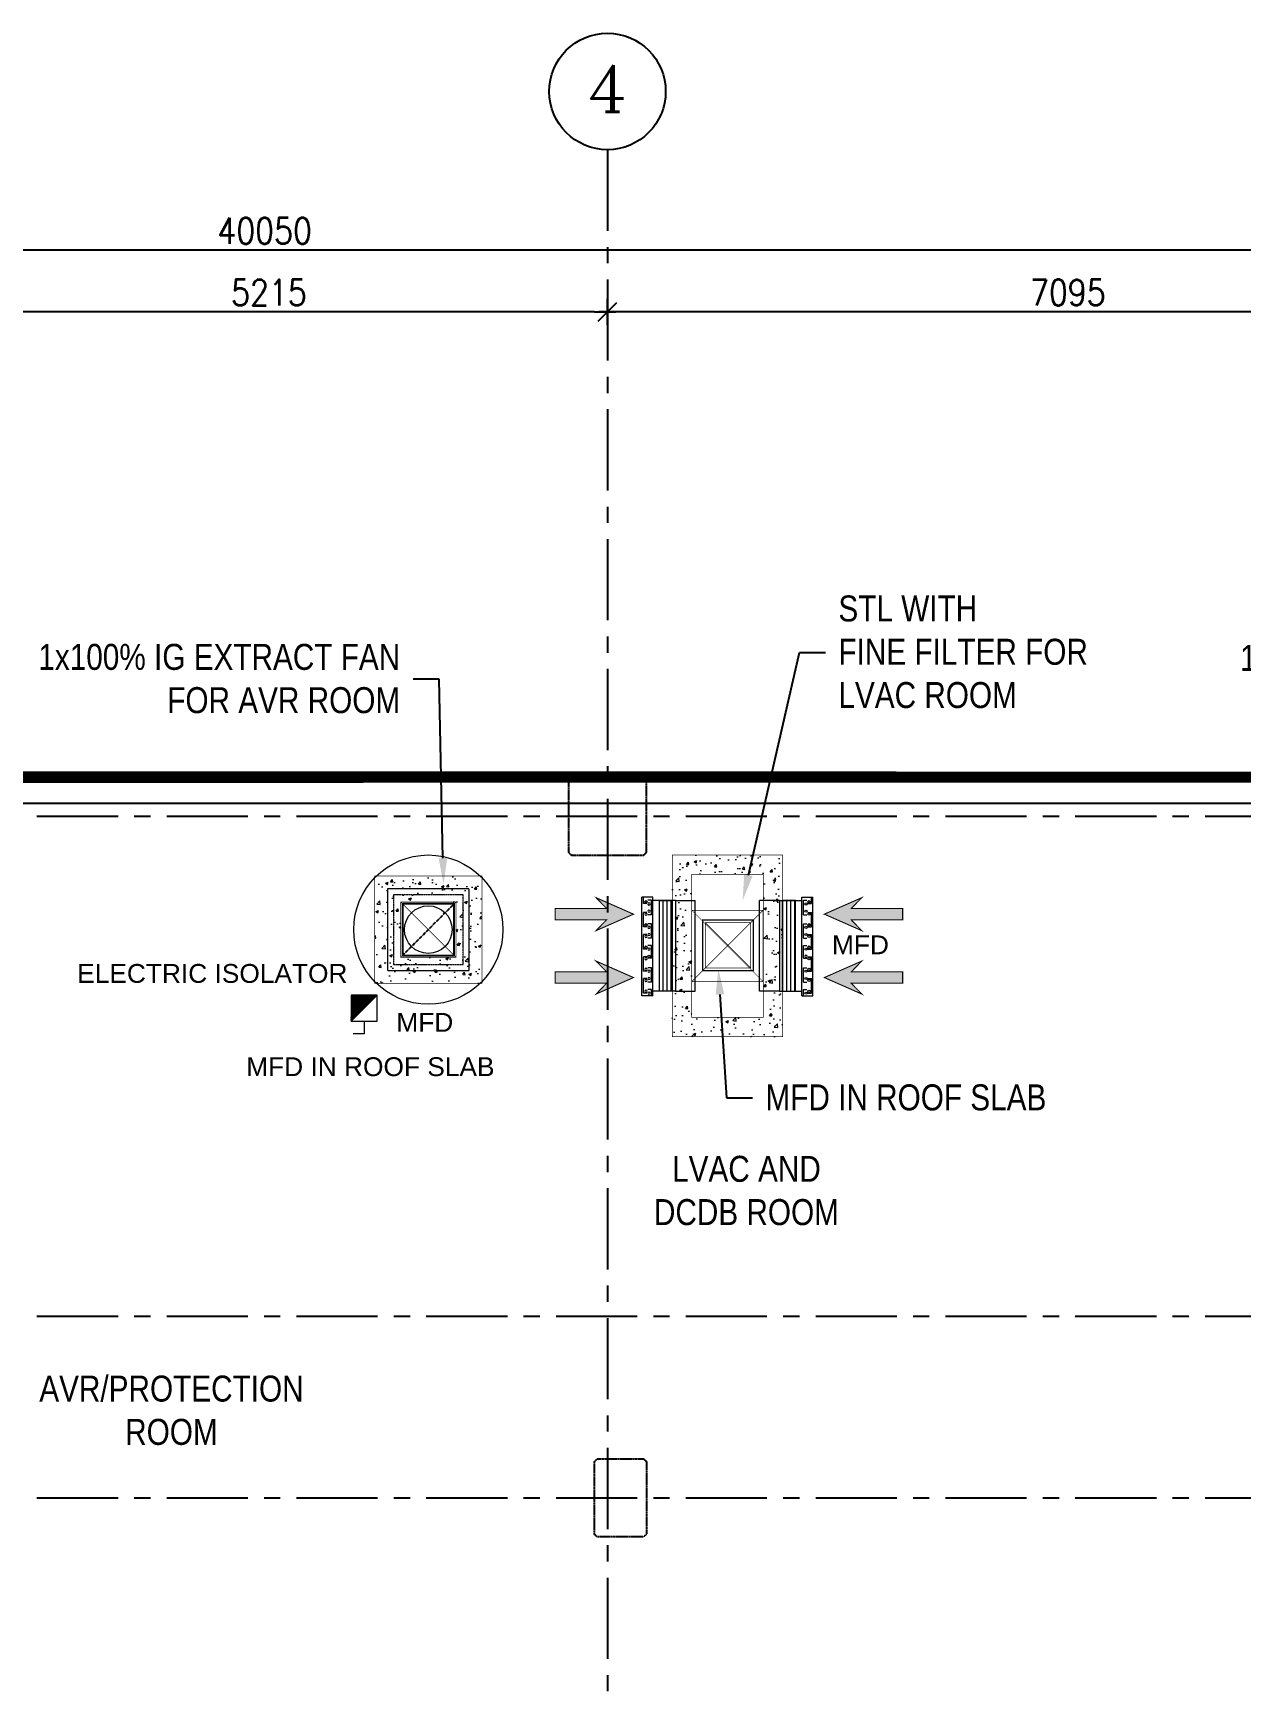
# Model space of a CAD drawing. Header units: metres. Extents: x 841183 to 1048542, y 259326 to 317714.
# Drawn here: x 1015506 to 1024810, y 304923 to 317714 of the extents above; entities that cross this region are included whole.
import ezdxf
from ezdxf import colors
from ezdxf.entities.mleader import LeaderData, LeaderLine
from ezdxf.enums import TextEntityAlignment as Align
from ezdxf.math import Vec2, Vec3

# ---------------------------------------------------------------- set-up
doc = ezdxf.new("R2010")
doc.units = ezdxf.units.M
doc.header["$PDMODE"] = 34
for name, pattern in [('( Hidden )', [0.375, 0.25, -0.125]), ('1', [0, 0, 0]), ('CENTRE', [2, 1.25, -0.25, 0.25, -0.25]), ('HIDDEN', [0.375, 0.25, -0.125]), ('HIDDEN2', [0.1875, 0.125, -0.0625]), ('VILLA AXIS$0$CENTER', [2, 1.25, -0.25, 0.25, -0.25])]:
    doc.linetypes.add(name, pattern=pattern)
for name, color, linetype, lineweight in [('0_ ISOLATOR', 142, 'Continuous', 0), ('0_ARROW', 20, 'Continuous', 0), ('0_FA DUCT', 130, 'Continuous', 0), ('0_FOUNDATION', 7, 'Continuous', 0), ('0_HVAC EQUIPMENT', 142, 'Continuous', 0), ('0_HVAC-OPENING', 126, 'Continuous', 0), ('0_SANDTRAP LOUVER', 252, '1', 0)]:
    doc.layers.add(name, color=color, linetype=linetype, lineweight=lineweight)
for name, color, linetype in [('0_EXTRACT AIR DUCT', 236, 'Continuous'), ('0_HVAC TEXT', 7, 'Continuous'), ('A-AXIS LINE', 253, 'Continuous'), ('A-TEXT', 252, 'Continuous'), ('A-WALL-1', 252, 'Continuous'), ('F-PLOT LIMITS - Zoom', 1, 'Continuous'), ('G-COL', 252, 'Continuous')]:
    doc.layers.add(name, color=color, linetype=linetype)
for name, color, linetype, transparency in [('A-AXIS DIMENSION', 252, 'Continuous', 0.6), ('A-AXIS MARKER', 253, 'Continuous', 0.6), ('A-AXIS TEXT', 252, 'Continuous', 0.6), ('A-REFLECT DOWN', 252, 'Continuous', 0.6)]:
    doc.layers.add(name, color=color, linetype=linetype, transparency=transparency)
doc.styles.add('AIRAL', font='arial.ttf', dxfattribs={"height": 6.14})
doc.styles.add('romans', font='romans.shx', dxfattribs={"width": 0.85})
doc.styles.get("Standard").update_dxf_attribs({"font": 'ARIALN.TTF'})
doc.styles.add('VILLA AXIS$0$U SHAPE AXIS$0$AXES$0$COMP', font='complex')
doc.dimstyles.new('DIM-100', dxfattribs={"dimtxt": 200, "dimasz": 100, "dimexe": 50, "dimexo": 75, "dimgap": 50, "dimtad": 1, "dimdec": 0, "dimrnd": 5, "dimzin": 9, "dimdsep": 46, "dimtxsty": 'romans', "dimblk1": 'D-oblique', "dimblk2": 'D-oblique', "dimsah": 1, "dimcen": 100, "dimdle": 100, "dimclrd": 256, "dimclre": 256, "dimclrt": 131, "dimadec": 0, "dimazin": 0, "dimtfac": 1, "dimtdec": 0, "dimtofl": 0, "dimtmove": 2, "dimatfit": 3, "dimldrblk": 'OBLIQUE', "dimfxl": 100, "dimfxlon": 1, "dimtfillclr": 256, "dimtolj": 1, "dimtzin": 0, "dimarcsym": 0})
pattern_1 = [(90, (1107830.28, 259809.91), (-31.75, 0), [])]

# ---------------------------------------------------------------- blocks, each defined once
blk = doc.blocks.new('GEF-01 AVR PROTECTION')
at = {"layer": '0_HVAC EQUIPMENT', "color": 7, "linetype": '( Hidden )', "ltscale": 5}
blk.add_lwpolyline([(-315, -315), (315, -315), (315, 315), (-315, 315)], close=True, dxfattribs=at)
at = {"layer": '0_HVAC EQUIPMENT', "color": 7, "linetype": 'CENTRE', "ltscale": 0.75}
blk.add_lwpolyline([(-267.5, -267.5), (267.5, -267.5), (267.5, 267.5), (-267.5, 267.5)], close=True, dxfattribs=at)
at = {"layer": '0_HVAC EQUIPMENT'}
for radius in [575, 183.5]:
    blk.add_circle((0, 0), radius, dxfattribs=at)
blk = doc.blocks.new('0_ISOLATOR')
at = {"layer": '0_ ISOLATOR'}
h = blk.add_hatch(dxfattribs=at)
h.set_pattern_fill('ANSI31')
h.set_pattern_definition([(45, (0, 0), (-0.08838835, 0.08838835), [])])
h.paths.add_polyline_path([(-100, 100), (100, -100), (100, 100)])
at = {"layer": '0_ ISOLATOR', "color": 7}
for p, q in [((-198, 0), (-198, 83)), ((-100, 0), (-198, 0)), ((-100, 100), (100, -100))]:
    blk.add_line(p, q, dxfattribs=at)
blk.add_lwpolyline([(-100, -100), (100, -100), (100, 100), (-100, 100)], close=True, dxfattribs=at)
blk = doc.blocks.new('SAND TRAP LOUVER 700 X 350')
at = {"layer": '0_SANDTRAP LOUVER', "color": 7}
for p, q in [((-173, 375), (-258, 375)), ((-258, 3), (-258, 375)), ((-173, 3), (-173, 375)), ((0, 350), (-173, 350)), ((-123, -350), (-123, 350)), ((0, 350), (0, -350)), ((-258, -386), (-258, 3)), ((-173, -386), (-173, 3)), ((-123, -350), (-173, -350)), ((0, -350), (-123, -350)), ((-173, -386), (-258, -386))]:
    blk.add_line(p, q, dxfattribs=at)
at = {"layer": '0_SANDTRAP LOUVER', "extrusion": (-1.47393e-32, -3.15544e-33, -1)}
for p, q in [((-247, 326), (-247, 375)), ((-219, 326), (-247, 326)), ((-219, 258), (-247, 258)), ((-247, 146), (-247, 258)), ((-184, 351), (-212, 351)), ((-184, 239), (-184, 351)), ((-219, 146), (-247, 146)), ((-184, 239), (-212, 239)), ((-184, 171), (-212, 171)), ((-184, 60), (-184, 171)), ((-219, 87), (-247, 87)), ((-247, -25), (-247, 87)), ((-184, 60), (-212, 60)), ((-184, 3), (-212, 3)), ((-219, -25), (-247, -25)), ((-247, -195), (-247, -84)), ((-219, -84), (-247, -84)), ((-219, -195), (-247, -195)), ((-247, -364), (-247, -252)), ((-219, -252), (-247, -252)), ((-184, -168), (-212, -168)), ((-184, -279), (-184, -168)), ((-219, -364), (-247, -364)), ((-184, -279), (-212, -279)), ((-184, -336), (-212, -336)), ((-184, -386), (-184, -336))]:
    blk.add_line(p, q, dxfattribs=at)
at = {"layer": '0_SANDTRAP LOUVER'}
for p, q in [((-219, 326), (-247, 326)), ((-219, 146), (-247, 146)), ((-247, -25), (-247, 3)), ((-184, -95), (-184, 3)), ((-219, -25), (-247, -25)), ((-184, -95), (-212, -95))]:
    blk.add_line(p, q, dxfattribs=at)
at = {"layer": '0_SANDTRAP LOUVER', "extrusion": (-1.47393e-32, -3.15544e-33, -1)}
for centre in [(227, 339), (204, 323), (204, 267), (227, 244), (227, 160), (204, 143), (227, 73), (204, 88), (227, -11), (227, -98), (204, -25), (204, -25), (227, -181), (204, -195), (204, -251), (227, -266), (227, -350), (204, -364)]:
    blk.add_circle(centre, 8.37, dxfattribs=at)
at = {"layer": '0_SANDTRAP LOUVER'}
for centre in [(-227, 339), (-227, 160), (-227, -11), (-204, -81)]:
    blk.add_circle(centre, 8.37, dxfattribs=at)
blk = doc.blocks.new('0-ARROW-3')
at = {"layer": '0_ARROW', "true_color": 0xc8c8c8}
h = blk.add_hatch(dxfattribs=at)
h.set_pattern_fill('ANSI31', color=9)
h.set_pattern_definition([(45, (-4415, 43046), (-0.08838834765, 0.08838834765), [])])
h.paths.add_polyline_path([(-512, -108), (-711, -313), (0, 0), (-711, 313), (-512, 108), (-1490, 108), (-1490, -108)])
at = {"layer": '0_ARROW', "const_width": 20}
blk.add_lwpolyline([(-1490, -108), (-512, -108), (-711, -313), (0, 0), (-711, 313), (-512, 108), (-1490, 108)], close=True, dxfattribs=at)
blk = doc.blocks.new('D-oblique')
for p, q in [((-1, 0), (0.65, 0)), ((-0.71, -0.71), (0.71, 0.71)), ((0, -1), (0, 1))]:
    blk.add_line(p, q)
blk = doc.blocks.new('*D153')
at = {"layer": 'A-AXIS DIMENSION', "lineweight": -2, "transparency": 16777216}
for p, q in [((-18170, 3790), (-18170, 3933)), ((-11176, 3883), (-18070, 3883)), ((-11076, 3783), (-11076, 3933))]:
    blk.add_line(p, q, dxfattribs=at)
at = {"layer": 'Defpoints', "color": 0, "transparency": 16777216}
for p in [(-18170, 3883), (-11076, 3452, -15), (-18170, 3205, -232)]:
    blk.add_point(p, dxfattribs=at)
at = {"layer": 'A-AXIS DIMENSION', "lineweight": -2, "transparency": 16777216, "xscale": 100, "yscale": 100, "zscale": 100, "rotation": 180}
blk.add_blockref('D-oblique', (-18170, 3883), dxfattribs=at)
at = {"layer": 'A-AXIS DIMENSION', "lineweight": -2, "transparency": 16777216, "xscale": 100, "yscale": 100, "zscale": 100}
blk.add_blockref('D-oblique', (-11076, 3883), dxfattribs=at)
at = {"layer": 'A-AXIS DIMENSION', "transparency": 16777216, "insert": (-14623, 4033), "char_height": 200, "attachment_point": 5, "style": 'romans'}
blk.add_mtext('\\A1;7095', dxfattribs=at)
blk = doc.blocks.new('_OBLIQUE')
at = {"color": 0, "linetype": 'ByBlock'}
blk.add_line((-0.5, -0.5), (0.5, 0.5), dxfattribs=at)
blk = doc.blocks.new('VILLA AXIS$0$U SHAPE AXIS$0$AXES$0$AXIS-MARK')
at = {"layer": 'A-AXIS MARKER'}
blk.add_circle((0, 0.5), 0.5, dxfattribs=at)
at = {"layer": 'A-AXIS TEXT', "color": 8, "style": 'VILLA AXIS$0$U SHAPE AXIS$0$AXES$0$COMP'}
blk.add_attdef('1', text='', height=0.4, dxfattribs=at).set_placement((0, 0.5), align=Align.MIDDLE)
blk = doc.blocks.new('*D154')
at = {"layer": 'A-AXIS DIMENSION', "lineweight": -2, "transparency": 16777216}
for p, q in [((-23385, 3783), (-23385, 3933)), ((-18270, 3883), (-23285, 3883)), ((-18170, 3783), (-18170, 3933))]:
    blk.add_line(p, q, dxfattribs=at)
at = {"layer": 'Defpoints', "color": 0, "transparency": 16777216}
for p in [(-23385, 3883), (-18170, 3452, -15), (-23385, 3047, -43)]:
    blk.add_point(p, dxfattribs=at)
at = {"layer": 'A-AXIS DIMENSION', "lineweight": -2, "transparency": 16777216, "xscale": 100, "yscale": 100, "zscale": 100, "rotation": 180}
blk.add_blockref('D-oblique', (-23385, 3883), dxfattribs=at)
at = {"layer": 'A-AXIS DIMENSION', "lineweight": -2, "transparency": 16777216, "xscale": 100, "yscale": 100, "zscale": 100}
blk.add_blockref('D-oblique', (-18170, 3883), dxfattribs=at)
at = {"layer": 'A-AXIS DIMENSION', "transparency": 16777216, "insert": (-20778, 4033), "char_height": 200, "attachment_point": 5, "style": 'romans'}
blk.add_mtext('\\A1;5215', dxfattribs=at)
blk = doc.blocks.new('*D168')
at = {"layer": 'A-AXIS DIMENSION', "lineweight": -2, "transparency": 16777216}
for p, q in [((-40051, 4259), (-40051, 4408)), ((-100, 4358), (-39951, 4358)), ((0, 4259), (0, 4408))]:
    blk.add_line(p, q, dxfattribs=at)
at = {"layer": 'Defpoints', "color": 0, "transparency": 16777216}
for p in [(-40051, 4358), (0, 3929, 33), (-40051, 3606, -54)]:
    blk.add_point(p, dxfattribs=at)
at = {"layer": 'A-AXIS DIMENSION', "lineweight": -2, "transparency": 16777216, "xscale": 100, "yscale": 100, "zscale": 100, "rotation": 180}
blk.add_blockref('D-oblique', (-40051, 4358), dxfattribs=at)
at = {"layer": 'A-AXIS DIMENSION', "lineweight": -2, "transparency": 16777216, "xscale": 100, "yscale": 100, "zscale": 100}
blk.add_blockref('D-oblique', (0, 4358), dxfattribs=at)
at = {"layer": 'A-AXIS DIMENSION', "transparency": 16777216, "insert": (-20811, 4508), "char_height": 200, "attachment_point": 5, "style": 'romans'}
blk.add_mtext('\\A1;40050', dxfattribs=at)
blk = doc.blocks.new('A$C10b3fa2f')
at = {"layer": 'A-REFLECT DOWN'}
h = blk.add_hatch(dxfattribs=at)
h.set_pattern_fill('AR-HBONE', color=256, scale=75, style=0)
h.set_pattern_definition([(45, (-872853.3, -501345.44), (0, 424.26407), [900, -300]), (135, (-872641.16, -501133.3), (3e-14, 424.26407), [900, -300])])
h.paths.add_polyline_path([(-40951.9, -7637.1), (-40445.1, -7637.1), (-40278.2, -7926.1), (-40445.1, -8215.1), (-40951.9, -8215.1), (-41118.8, -7926.1)])
edge = h.paths.add_edge_path()
edge.add_line((-40250.6, -6912.7), (-42275.6, -6912.7))
edge.add_line((-42275.6, -6912.7), (-42275.6, -105.8))
edge.add_line((-42275.6, -105.8), (-42275.6, 38.9))
edge.add_line((-42275.6, 38.9), (-43125, 38.9))
edge.add_line((-43125, 38.9), (-43125, -30517.1))
edge.add_line((-43125, -30517.1), (-43000, -30517.1))
edge.add_line((-43000, -30517.1), (-43000, -32386.1))
edge.add_line((-43000, -32386.1), (-6450, -32386.1))
edge.add_arc((-6450, -25886.1), 6500, 270, 360)
edge.add_line((50, -25886.1), (50, -22117.5))
edge.add_line((50, -22117.5), (-3025.4, -22117.5))
edge.add_line((-3025.4, -22117.5), (-3025.4, -31367.5))
edge.add_line((-3025.4, -31367.5), (-37875.6, -31367.3))
edge.add_line((-37875.6, -31367.3), (-37875.6, -22117.5))
edge.add_line((-37875.6, -22117.5), (-40250.6, -22117.5))
edge.add_line((-40250.6, -22117.5), (-40250.6, -6912.7))
at = {"layer": 'F-PLOT LIMITS - Zoom', "color": 252, "linetype": 'HIDDEN2', "ltscale": 2500, "elevation": 74}
blk.add_lwpolyline([(-43400, 300, 100, 75, 0), (6600, 300, 128.5, 128.5, 0), (6600.1, -49700, 128.5, 128.5, 0), (-43400, -49700, 128.5, 128.5, 0)], format="xyseb", close=True, dxfattribs=at)
blk = doc.blocks.new('A$C51a5b08a')
at = {"layer": 'A-AXIS LINE', "linetype": 'VILLA AXIS$0$CENTER', "ltscale": 500}
for p, q in [((-18170.1, 5133.1, -94.7), (-18170.1, -22200.4, -113.8)), ((-40565.7, 0, -106.5), (9544.5, 0, 7.1)), ((-40565.7, -3851.7, -220.1), (9544.5, -3851.7, -106.5)), ((-40565.7, -5252.2, -220.1), (9544.5, -5252.2, -106.5))]:
    blk.add_line(p, q, dxfattribs=at)
at = {"layer": 'A-WALL-1'}
for p, q in [((-38825.6, 300, -106.5), (-2090, 300, -106.5)), ((-38625.6, 100, -106.5), (-2290, 100, -106.5))]:
    blk.add_line(p, q, dxfattribs=at)
at = {"layer": 'G-COL', "color": 8, "linetype": 'HIDDEN2', "ltscale": 6, "elevation": -94.7}
for points in [[(-17870.1, 300), (-18470.1, 300), (-18470.1, -280), (-18450.1, -300), (-17890.1, -300), (-17870.1, -280)], [(-17890.1, -5552.3), (-18250.1, -5552.3), (-18270.1, -5532.3), (-18270.1, -4972.3), (-18250.1, -4952.3), (-17890.1, -4952.3), (-17870.1, -4972.3), (-17870.1, -5532.3)]]:
    blk.add_lwpolyline(points, close=True, dxfattribs=at)
at = {"layer": 'A-AXIS TEXT'}
ref = blk.add_blockref('VILLA AXIS$0$U SHAPE AXIS$0$AXES$0$AXIS-MARK', (-18170.1, 5133.1, -94.7), dxfattribs=dict(at, xscale=897.0721255241026, yscale=897.0721255241026, zscale=897.0721255241026))
ref.add_attrib('1', '4', dxfattribs={"height": 360, "style": 'VILLA AXIS$0$U SHAPE AXIS$0$AXES$0$COMP'}).set_placement((-18170.1, 5603.7, -94.7), align=Align.MIDDLE)
at = {"color": 252, "style": 'romans', "width": 0.8}
blk.add_attdef('RD01', text='', height=225, dxfattribs=at).set_placement((-31176.6, -17501.4, -38.4), align=Align.MIDDLE_CENTER)
at = {"layer": 'A-AXIS DIMENSION'}
dim = blk.add_linear_dim(base=(-40050.6, 4358.4, -53.1), p1=(0, 3928.8, -20.4), p2=(-40050.6, 3606.3, -107.6), dimstyle='DIM-100', override={"dimclrt": 256}, dxfattribs=at)
dim.commit()
dim.dimension.update_dxf_attribs({"geometry": '*D168', "text_midpoint": (-20811.1, 4508.4, -53.1), "dimtype": 160})
for base, p1, p2, picture, middle in [((-23385.1, 3883.1, -53.1), (-18170.1, 3452.3, -68.3), (-23385.1, 3046.5, -96.2), '*D154', (-20777.6, 4033.1, -53.1)), ((-18170.1, 3883.1, -64.9), (-11076, 3452.3, -80), (-18170.1, 3204.6, -296.6), '*D153', (-14623.1, 4033.1, -64.9))]:
    dim = blk.add_linear_dim(base=base, p1=p1, p2=p2, dimstyle='DIM-100', override={"dimclrt": 256, "dimfxl": 100, "dimfxlon": 1}, dxfattribs=at)
    dim.commit()
    dim.dimension.update_dxf_attribs({"geometry": picture, "text_midpoint": middle})

msp = doc.modelspace()

# ---------------------------------------------------------------- block references
at = {"color": 2}
msp.add_blockref('A$C10b3fa2f', (1038100.4, 311684, -216), dxfattribs=at)

# ---------------------------------------------------------------- next in the draw order: hatches: boundary and pattern name
at = {"layer": '0_FA DUCT'}
h = msp.add_hatch(dxfattribs=at)
h.set_pattern_fill('ANSI31', color=8, scale=10, angle=45)
h.set_pattern_definition(pattern_1)
h.paths.add_polyline_path([(1020430.4, 310334), (1020331.2, 310334), (1020331.2, 311034), (1020430.4, 311034)])
h = msp.add_hatch(dxfattribs=at)
h.set_pattern_fill('ANSI31', color=8, scale=10, angle=45)
h.set_pattern_definition(pattern_1)
h.paths.add_polyline_path([(1021279.4, 310334), (1021378.6, 310334), (1021378.6, 311034), (1021279.4, 311034)])
at = {"layer": '0_FOUNDATION'}
h = msp.add_hatch(dxfattribs=at)
h.set_pattern_fill('AR-CONC', color=8, scale=30)
h.set_pattern_definition([(50, (-5794.26, 11688.57), (215.178055, -18.82564), [22.5, -247.5]), (355, (-5794.26, 11688.57), (-41.6254, 225.65764), [18, -198]), (100.451444, (-5776.33, 11687), (173.552654, 206.831997), [19.122058, -210.342634]), (46.1842, (-5794.26, 11748.57), (320.1724, -49.655784), [33.75, -371.25]), (96.635635, (-5767.58, 11744.43), (280.39858, 292.23558), [28.6831, -315.51413]), (351.184164, (-5794.26, 11748.57), (280.39858, 292.23558), [27, -297]), (21, (-5764.26, 11733.57), (179.072116, -120.785667), [22.5, -247.5]), (326, (-5764.26, 11733.57), (72.9946, 217.545014), [18, -198]), (71.451445, (-5749.34, 11723.5), (252.066713, 96.759346), [19.122057, -210.342634]), (37.5, (-5794.26, 11688.57), (3.6479566, 99.868156), [0, -195.6, 0, -201, 0, -198.75]), (7.5, (-5794.26, 11688.57), (78.920861, 118.323514), [0, -114.6, 0, -191.1, 0, -75.75]), (327.5, (-5861.16, 11688.57), (160.146731, -6.7664615), [0, -75, 0, -234, 0, -310.5]), (317.5, (-5891.16, 11688.57), (174.95585, 30.031495), [0, -97.5, 0, -155.4, 0, -220.5])])
h.paths.add_polyline_path([(1021280.1, 311384), (1020430.4, 311384), (1020430.4, 309984), (1021280.1, 309984)])
h.paths.add_polyline_path([(1021130.4, 311234), (1021130.4, 310134), (1020580.1, 310134), (1020580.1, 311234)], flags=16)
h = msp.add_hatch(dxfattribs=at)
h.set_pattern_fill('AR-CONC', color=8, scale=30)
h.set_pattern_definition([(50, (4359.15, 23343.57), (215.178055, -18.82564), [22.5, -247.5]), (355, (4359.15, 23343.57), (-41.6254, 225.65764), [18, -198]), (100.451444, (4377.08, 23342), (173.552654, 206.831997), [19.122058, -210.342634]), (46.1842, (4359.15, 23403.57), (320.1724, -49.655784), [33.75, -371.25]), (96.635635, (4385.83, 23399.43), (280.39858, 292.23558), [28.6831, -315.51413]), (351.184164, (4359.15, 23403.57), (280.39858, 292.23558), [27, -297]), (21, (4389.15, 23388.57), (179.072116, -120.785667), [22.5, -247.5]), (326, (4389.15, 23388.57), (72.9946, 217.545014), [18, -198]), (71.451445, (4404.07, 23378.5), (252.066713, 96.759346), [19.122057, -210.342634]), (37.5, (4359.15, 23343.57), (3.6479566, 99.868156), [0, -195.6, 0, -201, 0, -198.75]), (7.5, (4359.15, 23343.57), (78.920861, 118.323514), [0, -114.6, 0, -191.1, 0, -75.75]), (327.5, (4292.25, 23343.57), (160.146731, -6.7664615), [0, -75, 0, -234, 0, -310.5]), (317.5, (4262.25, 23343.57), (174.95585, 30.031495), [0, -97.5, 0, -155.4, 0, -220.5])])
h.paths.add_polyline_path([(1018962.9, 311221.5), (1018137.9, 311221.5), (1018137.9, 310396.5), (1018962.9, 310396.5)])
h.paths.add_polyline_path([(1018762.9, 311021.5), (1018762.9, 310596.5), (1018337.9, 310596.5), (1018337.9, 311021.5)], flags=16)

# ---------------------------------------------------------------- next in the draw order: linework, layer by layer
at = {"layer": '0_FA DUCT', "color": 8, "elevation": -172}
for points in [[(1020430.4, 310334), (1020331.2, 310334), (1020331.2, 311034), (1020430.4, 311034)], [(1021279.4, 310334), (1021378.6, 310334), (1021378.6, 311034), (1021279.4, 311034)]]:
    msp.add_lwpolyline(points, close=True, dxfattribs=at)
at = {"layer": '0_FA DUCT', "elevation": -113.8}
for points, const_width in [([(1020664.5, 310883.3), (1021054.5, 310883.3), (1021054.5, 310493.3), (1020664.5, 310493.3)], 10), ([(1020684.5, 310863.3), (1021034.5, 310863.3), (1021034.5, 310513.3), (1020684.5, 310513.3)], 5)]:
    msp.add_lwpolyline(points, close=True, dxfattribs=dict(at, const_width=const_width))
at = {"layer": '0_FOUNDATION', "const_width": 5}
for points, elevation in [([(1021280.1, 309984), (1020430.4, 309984), (1020430.4, 311384), (1021280.1, 311384)], -172), ([(1018137.9, 311221.5), (1018962.9, 311221.5), (1018962.9, 310396.5), (1018137.9, 310396.5)], -112.3), ([(1021130.4, 310134), (1020580.4, 310134), (1020580.4, 311234), (1021130.4, 311234)], -172)]:
    msp.add_lwpolyline(points, close=True, dxfattribs=dict(at, elevation=elevation))
at = {"layer": '0_HVAC-OPENING', "linetype": '( Hidden )', "ltscale": 100, "const_width": 5}
for points, elevation in [([(1018337.9, 310596.5), (1018762.9, 310596.5), (1018762.9, 311021.5), (1018337.9, 311021.5)], -82.4), ([(1020579.9, 310408.7), (1021129.9, 310408.7), (1021129.9, 310958.7), (1020579.9, 310958.7)], -113.8)]:
    msp.add_lwpolyline(points, close=True, dxfattribs=dict(at, elevation=elevation))
for points, elevation in [([(1018762.9, 310596.5), (1018337.9, 311021.5)], -82.4), ([(1018337.9, 310596.5), (1018762.9, 311021.5)], -82.4), ([(1021129.9, 310408.7), (1020579.9, 310958.7)], -113.8), ([(1020579.9, 310408.7), (1021129.9, 310958.7)], -113.8)]:
    msp.add_lwpolyline(points, dxfattribs=dict(at, elevation=elevation))
at = {"layer": '0_SANDTRAP LOUVER', "color": 7}
for p, q in [((1020454.1, 311034, -172), (1020606.7, 311034, -172)), ((1020606.7, 310334, -172), (1020606.7, 311034, -172)), ((1021103.1, 310334, -172), (1021103.1, 311034, -172)), ((1021255.7, 311034, -172), (1021103.1, 311034, -172)), ((1020454.1, 310334, -172), (1020606.7, 310334, -172)), ((1021255.7, 310334, -172), (1021103.1, 310334, -172))]:
    msp.add_line(p, q, dxfattribs=at)

# ---------------------------------------------------------------- next in the draw order: block references
at = {"color": 2}
msp.add_blockref('A$C51a5b08a', (1038100.4, 311683.9, -103.7), dxfattribs=at)
at = {"layer": '0_ ISOLATOR', "color": 2, "rotation": 90.00000000000001}
msp.add_blockref('0_ISOLATOR', (1018055.4, 310203.6, 69.3), dxfattribs=at)
at = {"layer": '0_ARROW', "xscale": 0.405, "yscale": 0.405, "zscale": 0.405}
msp.add_blockref('0-ARROW-3', (1020131.2, 310928.2, -172), dxfattribs=at)
at = {"layer": '0_ARROW', "xscale": -0.405, "yscale": 0.405, "zscale": 0.405, "rotation": 180}
msp.add_blockref('0-ARROW-3', (1020131.2, 310439.9, -172), dxfattribs=at)
at = {"layer": '0_HVAC EQUIPMENT'}
msp.add_blockref('GEF-01 AVR PROTECTION', (1018550.4, 310809, -112.3), dxfattribs=at)
at = {"layer": '0_SANDTRAP LOUVER', "color": 2}
msp.add_blockref('SAND TRAP LOUVER 700 X 350', (1020454.1, 310684, -172), dxfattribs=at)
at = {"layer": '0_SANDTRAP LOUVER', "color": 2, "xscale": -1}
msp.add_blockref('SAND TRAP LOUVER 700 X 350', (1021255.7, 310684, -172), dxfattribs=at)

# ---------------------------------------------------------------- next in the draw order: texts
at = {"layer": '0_HVAC TEXT', "char_height": 145, "attachment_point": 5, "style": 'AIRAL'}
for s, insert, width in [('{\\fArial|b0|i0|c0|p34;MFD}', (1021879.8, 310692.1, -48.4), 442.988), ('{\\fArial|b0|i0|c0|p34;ELECTRIC ISOLATOR}', (1016886.5, 310470.7, 387), 2081.201), ('{\\fArial|b0|i0|c0|p34;MFD}', (1018523.3, 310094.4, 137.4), 442.988), ('{\\fArial|b0|i0|c0|p34;MFD IN ROOF SLAB}', (1018103.9, 309752.3, 137.4), 1903.957)]:
    msp.add_mtext(s, dxfattribs=dict(at, insert=insert, width=width))

# ---------------------------------------------------------------- next in the draw order: texts
at = {"layer": 'A-TEXT', "color": 7, "insert": (1016571.4, 307373.8, -278.2), "char_height": 200, "width": 1630.571, "attachment_point": 2, "bg_fill": 3, "box_fill_scale": 1.5, "bg_fill_color": 256, "bg_fill_transparency": 0}
msp.add_mtext('AVR/PROTECTION ROOM', dxfattribs=at)

# ---------------------------------------------------------------- next in the draw order: leaders
ml = msp.add_multileader_mtext('Standard')
ml.set_content('STL WITH \\PFINE FILTER FOR \\PLVAC ROOM', color=256)
ml.set_leader_properties()
ml.build(insert=Vec2(0, 0))
ml.multileader.update_dxf_attribs({"text_left_attachment_type": 2, "text_right_attachment_type": 2, "dogleg_length": 200, "arrow_head_size": 200})
ctx = ml.context
ctx.base_point, ctx.char_height, ctx.arrow_head_size, ctx.landing_gap_size, ctx.plane_origin = Vec3(1021610, 312942.7, -34.3), 200, 200, 100, Vec3(1016609, 308896.4, -34.3)
ctx.left_attachment, ctx.right_attachment = 2, 2
notes = []
notes.append((ctx, [(1, (1, 1, 0), (1021410, 312942.7, -34.3), (1, 0), 200, [(0, [(1020971.7, 311034, -34.3)], 0, [])])]))
ctx.mtext.insert, ctx.mtext.flow_direction = Vec3(1021710, 313383, -34.3), 5
ctx.mtext.has_bg_fill, ctx.mtext.bg_color, ctx.mtext.bg_scale_factor, ctx.mtext.bg_transparency, ctx.mtext.use_window_bg_color = 1, -1027028792, 1.5, 0, 1
ml = msp.add_multileader_mtext('Standard')
ml.set_content('1x100% IG EXTRACT FAN\\PFOR AVR ROOM', color=256)
ml.set_leader_properties()
ml.build(insert=Vec2(0, 0))
ml.multileader.update_dxf_attribs({"text_left_attachment_type": 2, "text_right_attachment_type": 2, "dogleg_length": 200, "arrow_head_size": 200})
ctx = ml.context
ctx.base_point, ctx.char_height, ctx.arrow_head_size, ctx.landing_gap_size, ctx.plane_origin = Vec3(1015489, 312738.2, -158.9), 200, 200, 100, Vec3(1014304.8, 309021.8, -158.9)
ctx.left_attachment, ctx.right_attachment, ctx.text_align_type = 2, 2, 2
notes.append((ctx, [(0, (1, 1, 0), (1018633.7, 312738.2, -158.9), (-1, 0), 200, [(0, [(1018667.5, 311159.4, -158.9)], 0, [])])]))
ctx.mtext.insert, ctx.mtext.alignment, ctx.mtext.flow_direction = Vec3(1018333.7, 313010.1, -158.9), 3, 5
ctx.mtext.has_bg_fill, ctx.mtext.bg_color, ctx.mtext.bg_scale_factor, ctx.mtext.bg_transparency, ctx.mtext.use_window_bg_color = 1, -1027028792, 1.5, 0, 1
ml = msp.add_multileader_mtext('Standard')
ml.set_content('1x100% IG EXTRACT FAN\\PFOR LVAC ROOM', color=256)
ml.set_leader_properties()
ml.build(insert=Vec2(0, 0))
ml.multileader.update_dxf_attribs({"text_left_attachment_type": 2, "text_right_attachment_type": 2, "dogleg_length": 200, "arrow_head_size": 200})
ctx = ml.context
ctx.base_point, ctx.char_height, ctx.arrow_head_size, ctx.landing_gap_size, ctx.plane_origin = Vec3(1024748.1, 312729.8, -218.6), 200, 200, 100, Vec3(1023563.8, 309013.4, -218.6)
ctx.left_attachment, ctx.right_attachment, ctx.text_align_type = 2, 2, 2
notes.append((ctx, [(0, (1, 1, 0), (1027892.7, 312729.8, -218.6), (-1, 0), 200, [(0, [(1027926.5, 311151.1, -218.6)], 0, [])])]))
ctx.mtext.insert, ctx.mtext.alignment, ctx.mtext.flow_direction = Vec3(1027592.7, 313001.7, -218.6), 3, 5
ctx.mtext.has_bg_fill, ctx.mtext.bg_color, ctx.mtext.bg_scale_factor, ctx.mtext.bg_transparency, ctx.mtext.use_window_bg_color = 1, -1027028792, 1.5, 0, 1
ml = msp.add_multileader_mtext('Standard')
ml.set_content('MFD IN ROOF SLAB', color=256)
ml.set_leader_properties()
ml.build(insert=Vec2(0, 0))
ml.multileader.update_dxf_attribs({"text_left_attachment_type": 2, "text_right_attachment_type": 2, "dogleg_length": 200, "arrow_head_size": 200})
ctx = ml.context
ctx.base_point, ctx.char_height, ctx.arrow_head_size, ctx.landing_gap_size, ctx.plane_origin = Vec3(1021048, 309513.5, -34.3), 200, 200, 100, Vec3(1016221.5, 304937.6, -34.3)
ctx.left_attachment, ctx.right_attachment = 2, 2
notes.append((ctx, [(1, (1, 1, 0), (1020848, 309513.5, -34.3), (1, 0), 200, [(0, [(1020784.7, 310509, -34.3)], 0, [])])]))
ctx.mtext.insert, ctx.mtext.flow_direction = Vec3(1021148, 309617, -34.3), 5
ctx.mtext.has_bg_fill, ctx.mtext.bg_color, ctx.mtext.bg_scale_factor, ctx.mtext.bg_transparency, ctx.mtext.use_window_bg_color = 1, -1027028792, 1.5, 0, 1
for ctx, leaders in notes:
    for number, flags, end, landing, length, lines in leaders:
        leader = LeaderData()
        leader.index, (leader.has_last_leader_line, leader.has_dogleg_vector, leader.attachment_direction) = number, flags
        leader.last_leader_point, leader.dogleg_vector, leader.dogleg_length = Vec3(end), Vec3(landing), length
        for number, points, colour, breaks in lines:
            line = LeaderLine()
            line.index, line.vertices, line.color, line.breaks = number, Vec3.list(points), colors.encode_raw_color(colour), breaks
            leader.lines.append(line)
        ctx.leaders.append(leader)

# ---------------------------------------------------------------- next in the draw order: linework, layer by layer
at = {"layer": '0_EXTRACT AIR DUCT'}
msp.add_lwpolyline([(1018350.4, 310609), (1018750.4, 310609), (1018750.4, 311009), (1018350.4, 311009)], close=True, dxfattribs=at)
at = {"layer": '0_EXTRACT AIR DUCT', "linetype": '( Hidden )', "ltscale": 100}
msp.add_lwpolyline([(1018350.4, 310609), (1018750.4, 311009)], dxfattribs=at)
at = {"layer": '0_FA DUCT', "linetype": 'HIDDEN', "ltscale": 80, "const_width": 5, "elevation": -113.8}
for points in [[(1020684.5, 310863.3), (1021034.5, 310513.3)], [(1021034.5, 310863.3), (1020684.5, 310513.3)]]:
    msp.add_lwpolyline(points, dxfattribs=at)

# ---------------------------------------------------------------- next in the draw order: block references
at = {"layer": '0_ARROW', "xscale": -0.405, "yscale": 0.405, "zscale": 0.405}
msp.add_blockref('0-ARROW-3', (1021601.6, 310928.2, -172), dxfattribs=at)
at = {"layer": '0_ARROW', "xscale": 0.405, "yscale": 0.405, "zscale": 0.405, "rotation": 180}
msp.add_blockref('0-ARROW-3', (1021601.6, 310439.9, -172), dxfattribs=at)

# ---------------------------------------------------------------- next in the draw order: texts
at = {"layer": 'A-TEXT', "color": 7, "insert": (1021001.4, 309066.6, -185.2), "char_height": 200, "width": 1630.571, "attachment_point": 2, "bg_fill": 3, "box_fill_scale": 1.5, "bg_fill_color": 256, "bg_fill_transparency": 0}
msp.add_mtext('LVAC AND \\PDCDB ROOM', dxfattribs=at)

doc.saveas('drawing.dxf')
